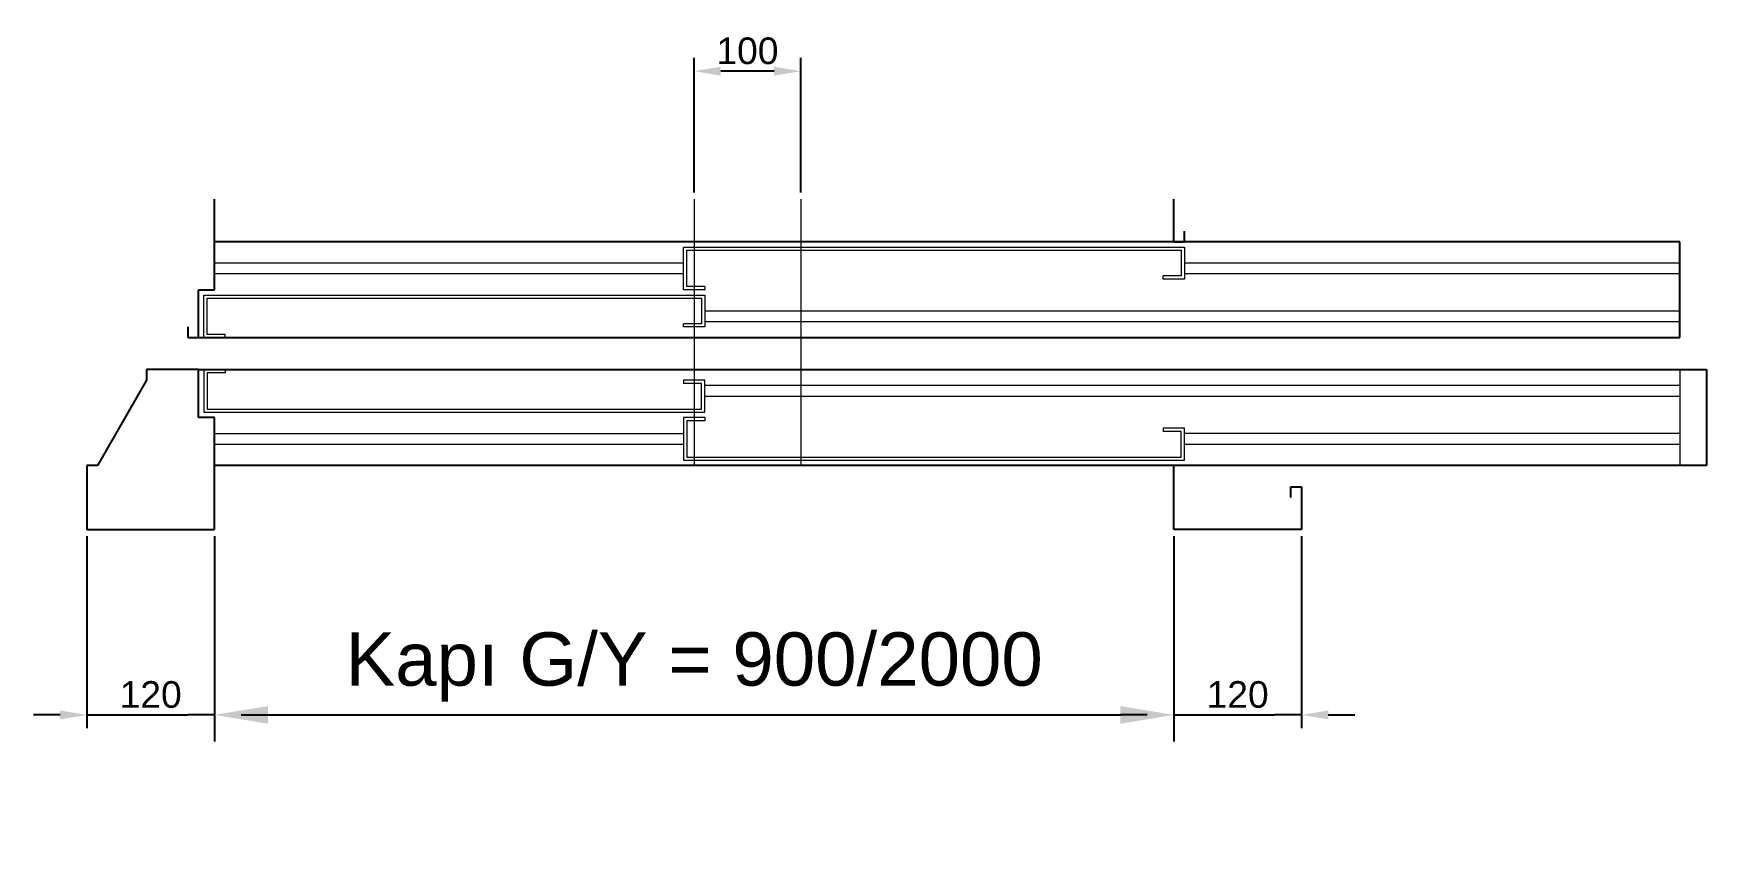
# Model space of a CAD drawing. Header units: millimetres. Extents: x -720 to 850, y -597 to 155.
import ezdxf

# ---------------------------------------------------------------- set-up
doc = ezdxf.new("R2010")
doc.units = ezdxf.units.MM
doc.styles.get("Standard").update_dxf_attribs({"font": 'arial.ttf'})
doc.dimstyles.new('DimStyleALP', dxfattribs={"dimscale": 20, "dimtxt": 2.5, "dimasz": 2.5, "dimexe": 1.25, "dimexo": 0.625, "dimtad": 1, "dimdsep": 46, "dimtxsty": 'Standard', "dimcen": 2.5, "dimclrd": 60, "dimclre": 60, "dimadec": 0, "dimazin": 0, "dimtfac": 1, "dimtofl": 0, "dimtmove": 0, "dimatfit": 3, "dimfxl": 1, "dimarcsym": 0})
doc.dimstyles.new('DimStyleALPx0.5', dxfattribs={"dimscale": 10, "dimtxt": 2.5, "dimasz": 2.5, "dimexe": 1.25, "dimexo": 0.625, "dimtad": 1, "dimdsep": 46, "dimtxsty": 'Standard', "dimcen": 2.5, "dimclrd": 60, "dimclre": 60, "dimadec": 0, "dimazin": 0, "dimtfac": 1, "dimtofl": 0, "dimtmove": 0, "dimatfit": 3, "dimfxl": 1, "dimarcsym": 0})

# ---------------------------------------------------------------- blocks, each defined once
blk = doc.blocks.new('*D0')
at = {"color": 60, "linetype": 'ByBlock', "lineweight": -2, "transparency": 16777216}
for p, q in [((-670, -316.3), (-670, -496.5)), ((-550, -316.3), (-550, -496.5)), ((-670, -484), (-645, -484)), ((-645, -484), (-575, -484)), ((-550, -484), (-575, -484))]:
    blk.add_line(p, q, dxfattribs=at)
at = {"color": 60, "lineweight": -2, "transparency": 16777216}
for p, q in [((-695, -484), (-720, -484)), ((-525, -484), (-500, -484))]:
    blk.add_line(p, q, dxfattribs=at)
at = {"color": 60, "transparency": 16777216}
for points in [[(-695, -479.8), (-695, -488.2), (-670, -484)], [(-525, -479.8), (-525, -488.2), (-550, -484)]]:
    blk.add_solid(points, dxfattribs=at)
at = {"layer": 'Defpoints', "color": 0, "transparency": 16777216}
for p in [(-670, -310), (-550, -310), (-550, -484)]:
    blk.add_point(p, dxfattribs=at)
at = {"color": 0, "transparency": 16777216, "insert": (-610, -465), "char_height": 25, "attachment_point": 5}
blk.add_mtext('120', dxfattribs=at)
blk = doc.blocks.new('*D1')
at = {"color": 60, "linetype": 'ByBlock', "lineweight": -2, "transparency": 16777216}
for p, q in [((-550, -322.5), (-550, -509)), ((350, -322.5), (350, -509)), ((-500, -484), (300, -484))]:
    blk.add_line(p, q, dxfattribs=at)
at = {"color": 60, "transparency": 16777216}
for points in [[(-500, -475.7), (-500, -492.3), (-550, -484)], [(300, -475.7), (300, -492.3), (350, -484)]]:
    blk.add_solid(points, dxfattribs=at)
at = {"layer": 'Defpoints', "color": 0, "transparency": 16777216}
for p in [(-550, -310), (350, -310), (350, -484)]:
    blk.add_point(p, dxfattribs=at)
at = {"color": 0, "transparency": 16777216, "insert": (-100, -439.1), "char_height": 50, "attachment_point": 5}
blk.add_mtext('Kapı G/Y = 900/2000', dxfattribs=at)
blk = doc.blocks.new('*D2')
at = {"color": 60, "linetype": 'ByBlock', "lineweight": -2, "transparency": 16777216}
for p, q in [((350, -316.3), (350, -496.5)), ((470, -316.3), (470, -496.5)), ((350, -484), (375, -484)), ((375, -484), (445, -484)), ((470, -484), (445, -484))]:
    blk.add_line(p, q, dxfattribs=at)
at = {"color": 60, "lineweight": -2, "transparency": 16777216}
for p, q in [((325, -484), (300, -484)), ((495, -484), (520, -484))]:
    blk.add_line(p, q, dxfattribs=at)
at = {"color": 60, "transparency": 16777216}
for points in [[(325, -479.8), (325, -488.2), (350, -484)], [(495, -479.8), (495, -488.2), (470, -484)]]:
    blk.add_solid(points, dxfattribs=at)
at = {"layer": 'Defpoints', "color": 0, "transparency": 16777216}
for p in [(350, -310), (470, -310), (470, -484)]:
    blk.add_point(p, dxfattribs=at)
at = {"color": 0, "transparency": 16777216, "insert": (410, -465), "char_height": 25, "attachment_point": 5}
blk.add_mtext('120', dxfattribs=at)
blk = doc.blocks.new('*D3')
at = {"color": 60, "linetype": 'ByBlock', "lineweight": -2, "transparency": 16777216}
for p, q in [((-100, 6.2), (-100, 132.5)), ((0, 6.2), (0, 132.5)), ((-25, 120), (-75, 120))]:
    blk.add_line(p, q, dxfattribs=at)
at = {"color": 60, "transparency": 16777216}
for points in [[(-75, 124.2), (-75, 115.8), (-100, 120)], [(-25, 124.2), (-25, 115.8), (0, 120)]]:
    blk.add_solid(points, dxfattribs=at)
at = {"layer": 'Defpoints', "color": 0, "transparency": 16777216}
for p in [(-100, 120), (-100, 0), (0, 0)]:
    blk.add_point(p, dxfattribs=at)
at = {"color": 0, "transparency": 16777216, "insert": (-50, 139), "char_height": 25, "attachment_point": 5}
blk.add_mtext('100', dxfattribs=at)

msp = doc.modelspace()

# ---------------------------------------------------------------- linework, layer by layer
at = {"color": 251, "linetype": 'Continuous', "lineweight": 5, "true_color": 0x636466}
for p, q in [((-100, 0), (-100, -250)), ((0, 0), (0, -250)), ((-110, -60), (-550, -60)), ((825, -60), (360, -60)), ((-110, -70), (-550, -70)), ((825, -70), (360, -70)), ((-90, -105), (825, -105)), ((-90, -115), (825, -115)), ((825, -160), (825, -250)), ((825, -175), (-90, -175)), ((-90, -185), (825, -185)), ((-550, -220), (-110, -220)), ((-550, -230), (-110, -230)), ((825, -220), (360, -220)), ((360, -230), (825, -230))]:
    msp.add_line(p, q, dxfattribs=at)
at = {"color": 7, "linetype": 'Continuous'}
for p, q in [((-550, -85), (-550, 0)), ((350, -40), (350, 0)), ((360, -40), (360, -30)), ((825, -40), (-550, -40)), ((350, -40), (360, -40)), ((825, -130), (825, -40)), ((-565, -130), (-565, -85)), ((-565, -85), (-550, -85)), ((-575, -120), (-575, -130)), ((-575, -130), (-565, -130)), ((-565, -130), (825, -130)), ((-613.812, -170), (-660, -250)), ((-565, -160), (-613.812, -160)), ((-613.812, -160), (-613.812, -170)), ((-565, -205), (-565, -160)), ((-565, -160), (850, -160)), ((850, -160), (850, -250)), ((-550, -205), (-565, -205)), ((-550, -310), (-550, -205)), ((-660, -250), (-670, -250)), ((-670, -250), (-670, -310)), ((850, -250), (-550, -250)), ((350, -310), (350, -250)), ((460, -280), (460, -270)), ((460, -270), (470, -270)), ((470, -270), (470, -310)), ((-670, -310), (-550, -310)), ((470, -310), (350, -310))]:
    msp.add_line(p, q, dxfattribs=at)
at = {"color": 3, "linetype": 'Continuous', "lineweight": 20}
for p, q in [((-110, -85), (-110, -45)), ((-110, -45), (360, -45)), ((360, -45), (360, -75)), ((-107, -82), (-107, -48)), ((-107, -48), (357, -48)), ((357, -48), (357, -72)), ((357, -72), (340, -72)), ((340, -75), (340, -72)), ((360, -75), (340, -75)), ((-560, -130), (-560, -90)), ((-560, -90), (-90, -90)), ((-557, -127), (-557, -93)), ((-557, -93), (-93, -93)), ((-90, -85), (-110, -85)), ((-90, -82), (-107, -82)), ((-93, -93), (-93, -117)), ((-90, -82), (-90, -85)), ((-90, -90), (-90, -120)), ((-93, -117), (-110, -117)), ((-110, -120), (-110, -117)), ((-90, -120), (-110, -120)), ((-540, -130), (-560, -130)), ((-540, -127), (-557, -127)), ((-540, -130), (-540, -127)), ((-540, -160), (-560, -160)), ((-560, -160), (-560, -200)), ((-540, -163), (-557, -163)), ((-557, -163), (-557, -197)), ((-540, -160), (-540, -163)), ((-90, -170), (-110, -170)), ((-110, -170), (-110, -173)), ((-90, -200), (-90, -170)), ((-93, -173), (-110, -173)), ((-93, -197), (-93, -173)), ((-560, -200), (-90, -200)), ((-557, -197), (-93, -197)), ((-90, -205), (-110, -205)), ((-110, -205), (-110, -245)), ((-90, -208), (-107, -208)), ((-107, -208), (-107, -242)), ((-90, -205), (-90, -208)), ((360, -215), (340, -215)), ((340, -215), (340, -218)), ((357, -218), (340, -218)), ((357, -242), (357, -218)), ((360, -245), (360, -215)), ((-110, -245), (360, -245)), ((-107, -242), (357, -242))]:
    msp.add_line(p, q, dxfattribs=at)

# ---------------------------------------------------------------- dimensions: what is measured, and where the dimension line sits
dim = msp.add_linear_dim(base=(-100, 120), p1=(0, 0), p2=(-100, 0), dimstyle='DimStyleALPx0.5')
dim.commit()
dim.dimension.update_dxf_attribs({"geometry": '*D3', "text_midpoint": (-50, 120), "dimtype": 128})
dim = msp.add_linear_dim(base=(350, -484), p1=(-550, -310), p2=(350, -310), angle=180, text='Kapı G/Y = <>/2000', dimstyle='DimStyleALP')
dim.commit()
dim.dimension.update_dxf_attribs({"geometry": '*D1', "text_midpoint": (-100, -439.133)})
for base, p1, p2, picture, middle in [((-550, -484), (-670, -310), (-550, -310), '*D0', (-610, -464.986)), ((470, -484), (350, -310), (470, -310), '*D2', (410, -464.986))]:
    dim = msp.add_linear_dim(base=base, p1=p1, p2=p2, angle=180, dimstyle='DimStyleALPx0.5')
    dim.commit()
    dim.dimension.update_dxf_attribs({"geometry": picture, "text_midpoint": middle})

doc.saveas('drawing.dxf')
